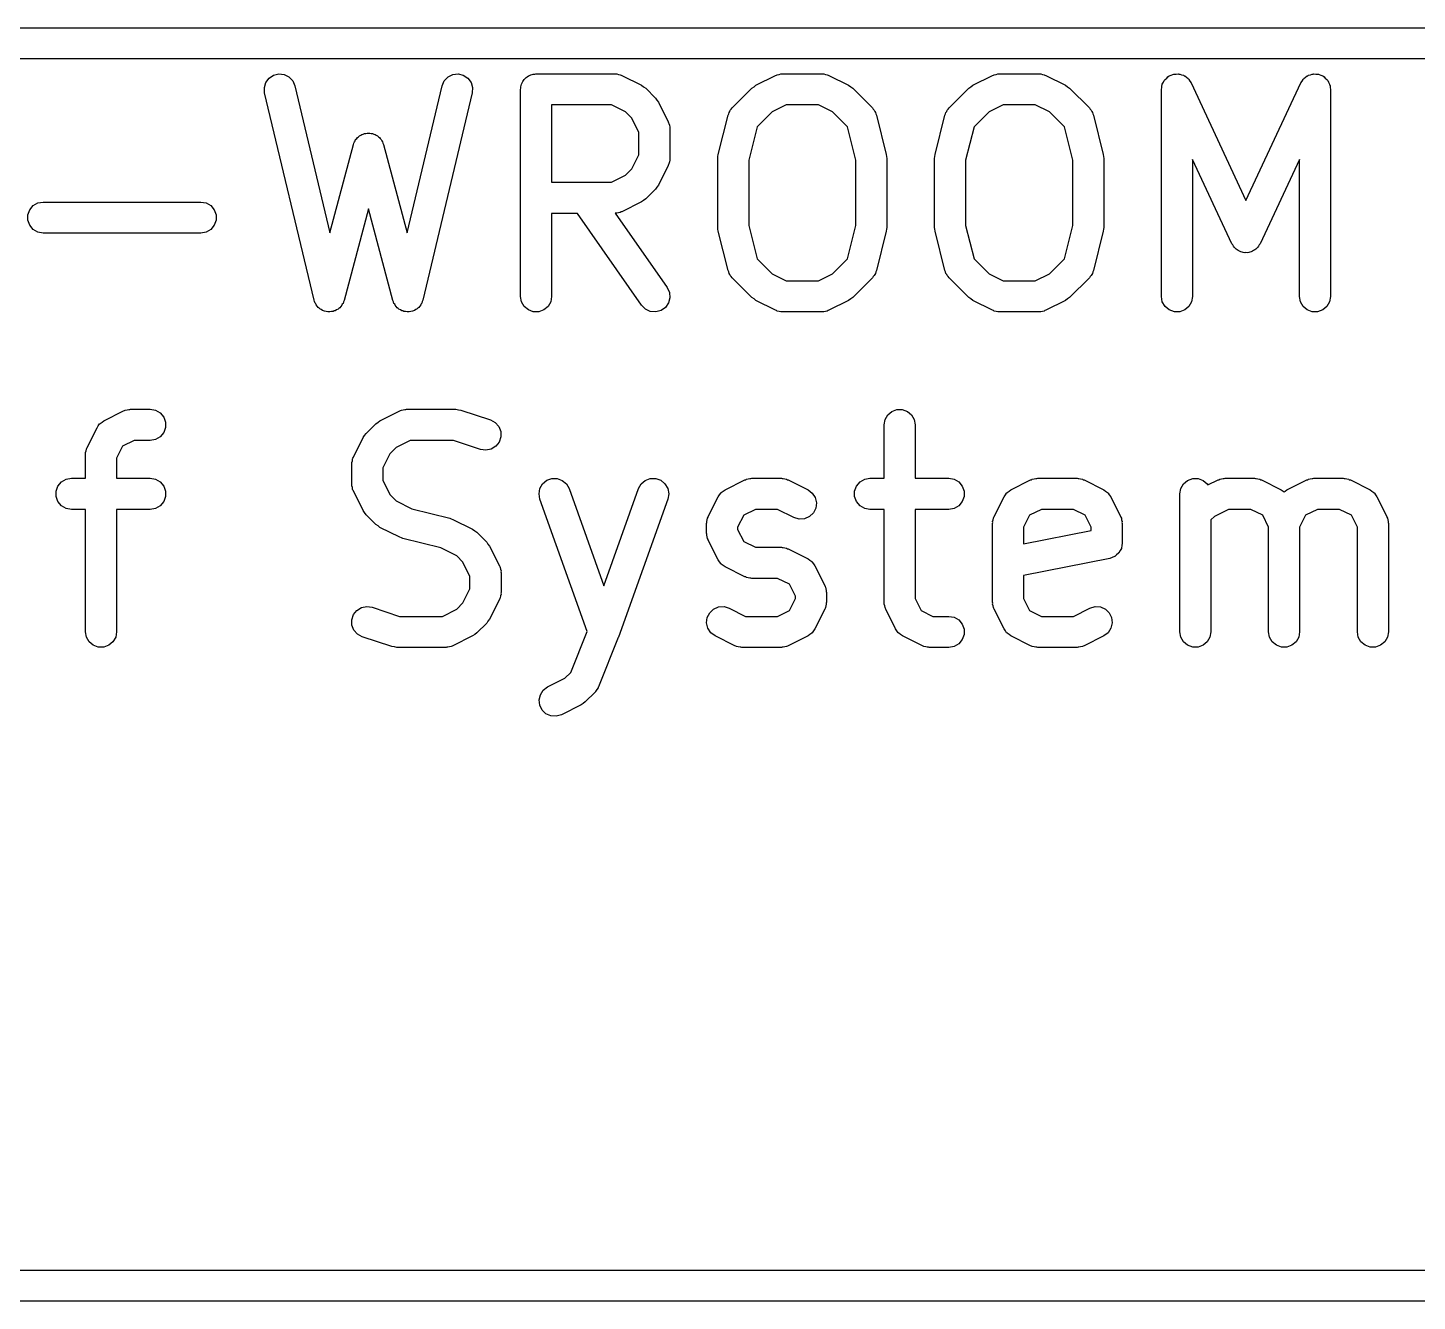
# Model space of a CAD drawing. Extents: x 142.1 to 238.7, y -137.2 to -60.7.
# Drawn here: x 198.06 to 204.77, y -67.11 to -60.95 of the extents above; entities that cross this region are included whole.
import ezdxf

# ---------------------------------------------------------------- set-up
doc = ezdxf.new("R2010")
doc.units = 0
doc.header["$MEASUREMENT"] = 0
doc.layers.add('BLACK', color=7, linetype='CONTINUOUS')

msp = doc.modelspace()

# ---------------------------------------------------------------- linework, layer by layer
at = {"layer": 'Black'}
for p, q in [((189.8, -60.955), (207.8, -60.955)), ((207.725, -61.105), (189.875, -61.105)), ((199.205, -61.2188), (199.221, -61.1979)), ((199.221, -61.1979), (199.243, -61.1835)), ((199.243, -61.1835), (199.268, -61.1775)), ((199.268, -61.1775), (199.294, -61.1805)), ((199.294, -61.1805), (199.317, -61.1922)), ((199.317, -61.1922), (199.335, -61.2111)), ((200.067, -61.2111), (200.085, -61.1922)), ((200.085, -61.1922), (200.108, -61.1805)), ((200.108, -61.1805), (200.134, -61.1775)), ((200.134, -61.1775), (200.159, -61.1835)), ((200.159, -61.1835), (200.181, -61.1979)), ((200.181, -61.1979), (200.197, -61.2188)), ((200.458, -61.2), (200.462, -61.1949)), ((200.462, -61.1949), (200.468, -61.1916)), ((200.468, -61.1916), (200.473, -61.1874)), ((200.473, -61.1874), (200.479, -61.1852)), ((200.479, -61.1852), (200.485, -61.1819)), ((200.485, -61.1819), (200.491, -61.1808)), ((200.491, -61.1808), (200.497, -61.1785)), ((200.497, -61.1785), (200.504, -61.1785)), ((200.504, -61.1785), (200.51, -61.1774)), ((200.51, -61.1774), (200.891, -61.1774)), ((200.891, -61.1774), (200.896, -61.1781)), ((200.896, -61.1781), (200.9, -61.1779)), ((200.9, -61.1779), (200.908, -61.1804)), ((200.908, -61.1804), (200.917, -61.1819)), ((200.917, -61.1819), (200.921, -61.1841)), ((200.921, -61.1841), (200.925, -61.1853)), ((200.925, -61.1853), (201.02, -61.2329)), ((201.572, -61.2329), (201.667, -61.1853)), ((201.667, -61.1853), (201.672, -61.1841)), ((201.672, -61.1841), (201.675, -61.1819)), ((201.675, -61.1819), (201.684, -61.1804)), ((201.684, -61.1804), (201.692, -61.1779)), ((201.692, -61.1779), (201.697, -61.1781)), ((201.697, -61.1781), (201.701, -61.1774)), ((201.701, -61.1774), (201.891, -61.1774)), ((201.891, -61.1774), (201.896, -61.1781)), ((201.896, -61.1781), (201.9, -61.1779)), ((201.9, -61.1779), (201.908, -61.1804)), ((201.908, -61.1804), (201.917, -61.1819)), ((201.917, -61.1819), (201.921, -61.1841)), ((201.921, -61.1841), (201.925, -61.1853)), ((201.925, -61.1853), (202.02, -61.2329)), ((202.62, -61.2329), (202.715, -61.1853)), ((202.715, -61.1853), (202.719, -61.1841)), ((202.719, -61.1841), (202.723, -61.1819)), ((202.723, -61.1819), (202.732, -61.1804)), ((202.732, -61.1804), (202.74, -61.1779)), ((202.74, -61.1779), (202.744, -61.1781)), ((202.744, -61.1781), (202.749, -61.1774)), ((202.749, -61.1774), (202.939, -61.1774)), ((202.939, -61.1774), (202.943, -61.1781)), ((202.943, -61.1781), (202.948, -61.1779)), ((202.948, -61.1779), (202.956, -61.1804)), ((202.956, -61.1804), (202.965, -61.1819)), ((202.965, -61.1819), (202.968, -61.1841)), ((202.968, -61.1841), (202.973, -61.1853)), ((202.973, -61.1853), (203.068, -61.2329)), ((203.548, -61.2042), (203.556, -61.1979)), ((203.556, -61.1979), (203.563, -61.191)), ((203.563, -61.191), (203.566, -61.1896)), ((203.566, -61.1896), (203.568, -61.1874)), ((203.568, -61.1874), (203.577, -61.1841)), ((203.577, -61.1841), (203.586, -61.1799)), ((203.586, -61.1799), (203.59, -61.1797)), ((203.59, -61.1797), (203.593, -61.1785)), ((203.593, -61.1785), (203.602, -61.1785)), ((203.602, -61.1785), (203.612, -61.1777)), ((203.612, -61.1777), (203.615, -61.1785)), ((203.615, -61.1785), (203.619, -61.1785)), ((203.619, -61.1785), (203.628, -61.1819)), ((203.628, -61.1819), (203.637, -61.1844)), ((203.637, -61.1844), (203.64, -61.1863)), ((203.64, -61.1863), (203.643, -61.1874)), ((203.643, -61.1874), (203.651, -61.1937)), ((203.651, -61.1937), (203.659, -61.1993)), ((203.659, -61.1993), (203.661, -61.202)), ((204.217, -61.202), (204.219, -61.1993)), ((204.219, -61.1993), (204.227, -61.1937)), ((204.227, -61.1937), (204.235, -61.1874)), ((204.235, -61.1874), (204.238, -61.1863)), ((204.238, -61.1863), (204.241, -61.1844)), ((204.241, -61.1844), (204.25, -61.1819)), ((204.25, -61.1819), (204.259, -61.1785)), ((204.259, -61.1785), (204.263, -61.1785)), ((204.263, -61.1785), (204.266, -61.1777)), ((204.266, -61.1777), (204.276, -61.1785)), ((204.276, -61.1785), (204.285, -61.1785)), ((204.285, -61.1785), (204.289, -61.1797)), ((204.289, -61.1797), (204.292, -61.1799)), ((204.292, -61.1799), (204.301, -61.1841)), ((204.301, -61.1841), (204.31, -61.1874)), ((204.31, -61.1874), (204.312, -61.1896)), ((204.312, -61.1896), (204.315, -61.191)), ((204.315, -61.191), (204.322, -61.1979)), ((204.322, -61.1979), (204.33, -61.2042)), ((199.198, -61.2437), (199.205, -61.2188)), ((199.199, -61.2698), (199.198, -61.2437)), ((199.335, -61.2111), (199.345, -61.235)), ((199.345, -61.235), (199.515, -61.9459)), ((199.887, -61.9459), (200.057, -61.235)), ((200.057, -61.235), (200.067, -61.2111)), ((200.197, -61.2188), (200.204, -61.2437)), ((200.204, -61.2437), (200.202, -61.2698)), ((200.435, -61.2524), (200.437, -61.2459)), ((200.435, -62.2524), (200.435, -61.2524)), ((200.437, -61.2394), (200.439, -61.2332)), ((200.437, -61.2459), (200.437, -61.2394)), ((200.439, -61.2332), (200.44, -61.2267)), ((200.44, -61.2267), (200.443, -61.221)), ((200.443, -61.221), (200.446, -61.2149)), ((200.446, -61.2149), (200.45, -61.2099)), ((200.45, -61.2099), (200.453, -61.2042)), ((200.453, -61.2042), (200.458, -61.2)), ((201.02, -61.2329), (201.03, -61.2401)), ((201.03, -61.2401), (201.04, -61.247)), ((201.04, -61.247), (201.087, -61.2946)), ((201.457, -61.3422), (201.553, -61.247)), ((201.553, -61.247), (201.563, -61.2401)), ((201.563, -61.2401), (201.572, -61.2329)), ((202.02, -61.2329), (202.03, -61.2401)), ((202.03, -61.2401), (202.04, -61.247)), ((202.04, -61.247), (202.135, -61.3422)), ((202.505, -61.3422), (202.6, -61.247)), ((202.6, -61.247), (202.61, -61.2401)), ((202.61, -61.2401), (202.62, -61.2329)), ((203.068, -61.2329), (203.077, -61.2401)), ((203.077, -61.2401), (203.087, -61.247)), ((203.087, -61.247), (203.183, -61.3422)), ((203.531, -61.2524), (203.532, -61.2427)), ((203.531, -62.2524), (203.531, -61.2524)), ((203.532, -61.2427), (203.533, -61.233)), ((203.533, -61.233), (203.535, -61.23)), ((203.535, -61.2267), (203.54, -61.2183)), ((203.535, -61.23), (203.535, -61.2267)), ((203.54, -61.2183), (203.544, -61.2094)), ((203.544, -61.2094), (203.547, -61.207)), ((203.547, -61.207), (203.548, -61.2042)), ((203.661, -61.202), (203.663, -61.2042)), ((203.663, -61.2042), (203.668, -61.2126)), ((203.668, -61.2126), (203.674, -61.2207)), ((203.674, -61.2207), (203.939, -61.7893)), ((203.939, -61.7893), (204.204, -61.2207)), ((204.204, -61.2207), (204.21, -61.2126)), ((204.21, -61.2126), (204.215, -61.2042)), ((204.215, -61.2042), (204.217, -61.202)), ((204.33, -61.2042), (204.331, -61.207)), ((204.331, -61.207), (204.334, -61.2094)), ((204.334, -61.2094), (204.338, -61.2183)), ((204.338, -61.2183), (204.343, -61.2267)), ((204.343, -61.2267), (204.343, -61.23)), ((204.343, -61.23), (204.345, -61.233)), ((204.345, -61.233), (204.346, -61.2427)), ((204.346, -61.2427), (204.347, -61.2524)), ((204.347, -61.2524), (204.347, -62.2524)), ((199.438, -62.2698), (199.199, -61.2698)), ((200.202, -61.2698), (199.964, -62.2698)), ((200.585, -61.3274), (200.585, -61.7012)), ((200.874, -61.3274), (200.585, -61.3274)), ((200.942, -61.3616), (200.874, -61.3274)), ((201.087, -61.2946), (201.094, -61.3044)), ((201.094, -61.3044), (201.101, -61.3141)), ((201.101, -61.3141), (201.149, -61.4093)), ((201.719, -61.3274), (201.65, -61.3616)), ((201.874, -61.3274), (201.719, -61.3274)), ((201.942, -61.3616), (201.874, -61.3274)), ((202.766, -61.3274), (202.698, -61.3616)), ((202.921, -61.3274), (202.766, -61.3274)), ((202.99, -61.3616), (202.921, -61.3274)), ((200.973, -61.392), (200.942, -61.3616)), ((201.007, -61.4606), (200.973, -61.392)), ((201.39, -61.5675), (201.438, -61.377)), ((201.438, -61.377), (201.441, -61.3705)), ((201.441, -61.3705), (201.443, -61.3635)), ((201.443, -61.3635), (201.446, -61.3587)), ((201.446, -61.3587), (201.448, -61.3533)), ((201.448, -61.3533), (201.453, -61.3481)), ((201.453, -61.3481), (201.457, -61.3422)), ((201.65, -61.3616), (201.578, -61.4336)), ((202.014, -61.4336), (201.942, -61.3616)), ((202.135, -61.3422), (202.139, -61.3481)), ((202.139, -61.3481), (202.144, -61.3533)), ((202.144, -61.3533), (202.146, -61.3587)), ((202.146, -61.3587), (202.15, -61.3635)), ((202.15, -61.3635), (202.152, -61.3705)), ((202.152, -61.3705), (202.155, -61.377)), ((202.155, -61.377), (202.202, -61.5675)), ((202.438, -61.5675), (202.485, -61.377)), ((202.485, -61.377), (202.488, -61.3705)), ((202.488, -61.3705), (202.49, -61.3635)), ((202.49, -61.3635), (202.494, -61.3587)), ((202.494, -61.3587), (202.496, -61.3533)), ((202.496, -61.3533), (202.501, -61.3481)), ((202.501, -61.3481), (202.505, -61.3422)), ((202.698, -61.3616), (202.626, -61.4336)), ((203.062, -61.4336), (202.99, -61.3616)), ((203.183, -61.3422), (203.187, -61.3481)), ((203.187, -61.3481), (203.192, -61.3533)), ((203.192, -61.3533), (203.194, -61.3587)), ((203.194, -61.3587), (203.197, -61.3635)), ((203.197, -61.3635), (203.199, -61.3705)), ((203.199, -61.3705), (203.202, -61.377)), ((203.202, -61.377), (203.25, -61.5675)), ((199.676, -61.4684), (199.681, -61.4657)), ((199.681, -61.4657), (199.688, -61.4651)), ((199.688, -61.4651), (199.695, -61.4634)), ((199.695, -61.4634), (199.701, -61.4639)), ((199.701, -61.4639), (199.707, -61.4634)), ((199.707, -61.4634), (199.714, -61.4651)), ((199.714, -61.4651), (199.72, -61.4657)), ((199.72, -61.4657), (199.726, -61.4684)), ((201.007, -61.568), (201.007, -61.4606)), ((201.149, -61.4093), (201.15, -61.4135)), ((201.15, -61.4135), (201.152, -61.4172)), ((201.152, -61.4172), (201.154, -61.4259)), ((201.154, -61.4259), (201.156, -61.4343)), ((201.156, -61.4343), (201.156, -61.4386)), ((201.156, -61.4386), (201.157, -61.4429)), ((201.157, -61.4429), (201.157, -61.5857)), ((201.578, -61.4336), (201.538, -61.5949)), ((202.055, -61.5949), (202.014, -61.4336)), ((202.626, -61.4336), (202.585, -61.5949)), ((203.102, -61.5949), (203.062, -61.4336)), ((199.515, -61.9459), (199.628, -61.5188)), ((199.628, -61.5188), (199.631, -61.5127)), ((199.631, -61.5127), (199.633, -61.5063)), ((199.633, -61.5063), (199.637, -61.501)), ((199.637, -61.501), (199.639, -61.4951)), ((199.639, -61.4951), (199.644, -61.4904)), ((199.644, -61.4904), (199.648, -61.485)), ((199.648, -61.485), (199.653, -61.4813)), ((199.653, -61.4813), (199.658, -61.4767)), ((199.658, -61.4767), (199.664, -61.4739)), ((199.664, -61.4739), (199.669, -61.4701)), ((199.669, -61.4701), (199.676, -61.4684)), ((199.726, -61.4684), (199.733, -61.4701)), ((199.733, -61.4701), (199.738, -61.4739)), ((199.738, -61.4739), (199.744, -61.4767)), ((199.744, -61.4767), (199.749, -61.4813)), ((199.749, -61.4813), (199.754, -61.485)), ((199.754, -61.485), (199.758, -61.4904)), ((199.758, -61.4904), (199.762, -61.4951)), ((199.762, -61.4951), (199.765, -61.501)), ((199.765, -61.501), (199.769, -61.5063)), ((199.769, -61.5063), (199.771, -61.5127)), ((199.771, -61.5127), (199.773, -61.5188)), ((199.773, -61.5188), (199.887, -61.9459)), ((200.973, -61.6365), (201.007, -61.568)), ((201.156, -61.5943), (201.154, -61.6027)), ((201.157, -61.5857), (201.156, -61.59)), ((201.156, -61.59), (201.156, -61.5943)), ((201.388, -61.5857), (201.389, -61.5767)), ((201.388, -61.919), (201.388, -61.5857)), ((201.389, -61.5767), (201.39, -61.5675)), ((201.538, -61.5949), (201.538, -61.9098)), ((202.055, -61.9098), (202.055, -61.5949)), ((202.202, -61.5675), (202.203, -61.5767)), ((202.203, -61.5767), (202.205, -61.5857)), ((202.205, -61.5857), (202.205, -61.919)), ((202.435, -61.5857), (202.437, -61.5767)), ((202.435, -61.919), (202.435, -61.5857)), ((202.437, -61.5767), (202.438, -61.5675)), ((202.585, -61.5949), (202.585, -61.9098)), ((203.102, -61.9098), (203.102, -61.5949)), ((203.25, -61.5675), (203.251, -61.5767)), ((203.251, -61.5767), (203.252, -61.5857)), ((203.252, -61.5857), (203.252, -61.919)), ((203.871, -61.9984), (203.681, -61.5904)), ((203.681, -61.5904), (203.681, -62.2524)), ((204.197, -61.5904), (204.007, -61.9984)), ((204.197, -62.2524), (204.197, -61.5904)), ((200.874, -61.7012), (200.942, -61.6669)), ((200.942, -61.6669), (200.973, -61.6365)), ((201.149, -61.6193), (201.101, -61.7145)), ((201.15, -61.6151), (201.149, -61.6193)), ((201.152, -61.6114), (201.15, -61.6151)), ((201.154, -61.6027), (201.152, -61.6114)), ((200.585, -61.7012), (200.874, -61.7012)), ((201.087, -61.734), (201.04, -61.7816)), ((201.094, -61.7242), (201.087, -61.734)), ((201.101, -61.7145), (201.094, -61.7242)), ((198.081, -61.814), (198.104, -61.801)), ((198.104, -61.801), (198.13, -61.7964)), ((198.13, -61.7964), (198.891, -61.7964)), ((198.891, -61.7964), (198.917, -61.801)), ((198.917, -61.801), (198.94, -61.814)), ((201.02, -61.7957), (200.925, -61.8433)), ((201.03, -61.7885), (201.02, -61.7957)), ((201.04, -61.7816), (201.03, -61.7885)), ((198.056, -61.8584), (198.065, -61.8339)), ((198.056, -61.8845), (198.056, -61.8584)), ((198.065, -61.8339), (198.081, -61.814)), ((198.94, -61.814), (198.956, -61.8339)), ((198.956, -61.8339), (198.965, -61.8584)), ((198.965, -61.8584), (198.965, -61.8845)), ((199.701, -61.8292), (199.583, -62.2717)), ((199.819, -62.2717), (199.701, -61.8292)), ((200.71, -61.8512), (200.585, -61.8512)), ((200.585, -61.8512), (200.585, -62.2524)), ((201.02, -62.2954), (200.71, -61.8512)), ((200.896, -61.8504), (200.892, -61.851)), ((200.892, -61.851), (201.143, -62.2094)), ((200.9, -61.8507), (200.896, -61.8504)), ((200.908, -61.8482), (200.9, -61.8507)), ((200.917, -61.8467), (200.908, -61.8482)), ((200.921, -61.8445), (200.917, -61.8467)), ((200.925, -61.8433), (200.921, -61.8445)), ((198.065, -61.9089), (198.056, -61.8845)), ((198.081, -61.9289), (198.065, -61.9089)), ((198.104, -61.9419), (198.081, -61.9289)), ((198.94, -61.9289), (198.917, -61.9419)), ((198.956, -61.9089), (198.94, -61.9289)), ((198.965, -61.8845), (198.956, -61.9089)), ((201.389, -61.9281), (201.388, -61.919)), ((201.39, -61.9372), (201.389, -61.9281)), ((201.438, -62.1277), (201.39, -61.9372)), ((201.538, -61.9098), (201.578, -62.0712)), ((202.014, -62.0712), (202.055, -61.9098)), ((202.202, -61.9372), (202.155, -62.1277)), ((202.203, -61.9281), (202.202, -61.9372)), ((202.205, -61.919), (202.203, -61.9281)), ((202.437, -61.9281), (202.435, -61.919)), ((202.438, -61.9372), (202.437, -61.9281)), ((202.485, -62.1277), (202.438, -61.9372)), ((202.585, -61.9098), (202.626, -62.0712)), ((203.062, -62.0712), (203.102, -61.9098)), ((203.25, -61.9372), (203.202, -62.1277)), ((203.251, -61.9281), (203.25, -61.9372)), ((203.252, -61.919), (203.251, -61.9281)), ((198.13, -61.9464), (198.104, -61.9419)), ((198.891, -61.9464), (198.13, -61.9464)), ((198.917, -61.9419), (198.891, -61.9464)), ((203.875, -62.0037), (203.871, -61.9984)), ((203.878, -62.0097), (203.875, -62.0037)), ((204.003, -62.0037), (204, -62.0097)), ((204.007, -61.9984), (204.003, -62.0037)), ((201.578, -62.0712), (201.65, -62.1431)), ((201.942, -62.1431), (202.014, -62.0712)), ((202.626, -62.0712), (202.698, -62.1431)), ((202.99, -62.1431), (203.062, -62.0712)), ((203.882, -62.0143), (203.878, -62.0097)), ((203.886, -62.0197), (203.882, -62.0143)), ((203.891, -62.0235), (203.886, -62.0197)), ((203.896, -62.0281), (203.891, -62.0235)), ((203.902, -62.0309), (203.896, -62.0281)), ((203.907, -62.0346), (203.902, -62.0309)), ((203.914, -62.0363), (203.907, -62.0346)), ((203.92, -62.0391), (203.914, -62.0363)), ((203.926, -62.0397), (203.92, -62.0391)), ((203.933, -62.0414), (203.926, -62.0397)), ((203.939, -62.0408), (203.933, -62.0414)), ((203.946, -62.0414), (203.939, -62.0408)), ((203.952, -62.0397), (203.946, -62.0414)), ((203.958, -62.0391), (203.952, -62.0397)), ((203.964, -62.0363), (203.958, -62.0391)), ((203.971, -62.0346), (203.964, -62.0363)), ((203.976, -62.0309), (203.971, -62.0346)), ((203.982, -62.0281), (203.976, -62.0309)), ((203.987, -62.0235), (203.982, -62.0281)), ((203.992, -62.0197), (203.987, -62.0235)), ((203.996, -62.0143), (203.992, -62.0197)), ((204, -62.0097), (203.996, -62.0143)), ((201.441, -62.1343), (201.438, -62.1277)), ((201.443, -62.1412), (201.441, -62.1343)), ((202.152, -62.1343), (202.15, -62.1412)), ((202.155, -62.1277), (202.152, -62.1343)), ((202.488, -62.1343), (202.485, -62.1277)), ((202.49, -62.1412), (202.488, -62.1343)), ((203.199, -62.1343), (203.197, -62.1412)), ((203.202, -62.1277), (203.199, -62.1343)), ((201.446, -62.1461), (201.443, -62.1412)), ((201.448, -62.1515), (201.446, -62.1461)), ((201.453, -62.1567), (201.448, -62.1515)), ((201.457, -62.1626), (201.453, -62.1567)), ((201.553, -62.2578), (201.457, -62.1626)), ((201.65, -62.1431), (201.719, -62.1774)), ((201.719, -62.1774), (201.874, -62.1774)), ((201.874, -62.1774), (201.942, -62.1431)), ((202.135, -62.1626), (202.04, -62.2578)), ((202.139, -62.1567), (202.135, -62.1626)), ((202.144, -62.1515), (202.139, -62.1567)), ((202.146, -62.1461), (202.144, -62.1515)), ((202.15, -62.1412), (202.146, -62.1461)), ((202.494, -62.1461), (202.49, -62.1412)), ((202.496, -62.1515), (202.494, -62.1461)), ((202.501, -62.1567), (202.496, -62.1515)), ((202.505, -62.1626), (202.501, -62.1567)), ((202.6, -62.2578), (202.505, -62.1626)), ((202.698, -62.1431), (202.766, -62.1774)), ((202.766, -62.1774), (202.921, -62.1774)), ((202.921, -62.1774), (202.99, -62.1431)), ((203.183, -62.1626), (203.087, -62.2578)), ((203.187, -62.1567), (203.183, -62.1626)), ((203.192, -62.1515), (203.187, -62.1567)), ((203.194, -62.1461), (203.192, -62.1515)), ((203.197, -62.1412), (203.194, -62.1461)), ((199.441, -62.2768), (199.438, -62.2698)), ((199.583, -62.2717), (199.58, -62.2786)), ((199.822, -62.2786), (199.819, -62.2717)), ((199.964, -62.2698), (199.961, -62.2768)), ((200.44, -62.278), (200.435, -62.2524)), ((200.585, -62.2524), (200.581, -62.278)), ((201.143, -62.2094), (201.154, -62.233)), ((201.157, -62.2589), (201.15, -62.2841)), ((201.154, -62.233), (201.157, -62.2589)), ((201.563, -62.2647), (201.553, -62.2578)), ((201.572, -62.2718), (201.563, -62.2647)), ((201.667, -62.3195), (201.572, -62.2718)), ((202.02, -62.2718), (201.925, -62.3195)), ((202.03, -62.2647), (202.02, -62.2718)), ((202.04, -62.2578), (202.03, -62.2647)), ((202.61, -62.2647), (202.6, -62.2578)), ((202.62, -62.2718), (202.61, -62.2647)), ((202.715, -62.3195), (202.62, -62.2718)), ((203.068, -62.2718), (202.973, -62.3195)), ((203.077, -62.2647), (203.068, -62.2718)), ((203.087, -62.2578), (203.077, -62.2647)), ((203.535, -62.278), (203.531, -62.2524)), ((203.681, -62.2524), (203.676, -62.278)), ((204.202, -62.278), (204.197, -62.2524)), ((204.347, -62.2524), (204.343, -62.278)), ((199.443, -62.2842), (199.441, -62.2768)), ((199.446, -62.2886), (199.443, -62.2842)), ((199.448, -62.2937), (199.446, -62.2886)), ((199.453, -62.2992), (199.448, -62.2937)), ((199.458, -62.3055), (199.453, -62.2992)), ((199.462, -62.3086), (199.458, -62.3055)), ((199.466, -62.3126), (199.462, -62.3086)), ((199.473, -62.316), (199.466, -62.3126)), ((199.479, -62.3204), (199.473, -62.316)), ((199.484, -62.3218), (199.479, -62.3204)), ((199.489, -62.3243), (199.484, -62.3218)), ((199.497, -62.3251), (199.489, -62.3243)), ((199.504, -62.3271), (199.497, -62.3251)), ((199.509, -62.3266), (199.504, -62.3271)), ((199.515, -62.3272), (199.509, -62.3266)), ((199.522, -62.3255), (199.515, -62.3272)), ((199.53, -62.3248), (199.522, -62.3255)), ((199.535, -62.3225), (199.53, -62.3248)), ((199.54, -62.3212), (199.535, -62.3225)), ((199.547, -62.317), (199.54, -62.3212)), ((199.554, -62.3138), (199.547, -62.317)), ((199.557, -62.3099), (199.554, -62.3138)), ((199.562, -62.3069), (199.557, -62.3099)), ((199.567, -62.3007), (199.562, -62.3069)), ((199.572, -62.2953), (199.567, -62.3007)), ((199.574, -62.2904), (199.572, -62.2953)), ((199.578, -62.286), (199.574, -62.2904)), ((199.58, -62.2786), (199.578, -62.286)), ((199.824, -62.286), (199.822, -62.2786)), ((199.828, -62.2904), (199.824, -62.286)), ((199.83, -62.2953), (199.828, -62.2904)), ((199.835, -62.3007), (199.83, -62.2953)), ((199.84, -62.3069), (199.835, -62.3007)), ((199.844, -62.3099), (199.84, -62.3069)), ((199.848, -62.3138), (199.844, -62.3099)), ((199.855, -62.317), (199.848, -62.3138)), ((199.862, -62.3212), (199.855, -62.317)), ((199.867, -62.3225), (199.862, -62.3212)), ((199.872, -62.3248), (199.867, -62.3225)), ((199.88, -62.3255), (199.872, -62.3248)), ((199.887, -62.3272), (199.88, -62.3255)), ((199.892, -62.3266), (199.887, -62.3272)), ((199.898, -62.3271), (199.892, -62.3266)), ((199.905, -62.3251), (199.898, -62.3271)), ((199.913, -62.3243), (199.905, -62.3251)), ((199.918, -62.3218), (199.913, -62.3243)), ((199.923, -62.3204), (199.918, -62.3218)), ((199.929, -62.316), (199.923, -62.3204)), ((199.936, -62.3126), (199.929, -62.316)), ((199.94, -62.3086), (199.936, -62.3126)), ((199.944, -62.3055), (199.94, -62.3086)), ((199.949, -62.2992), (199.944, -62.3055)), ((199.954, -62.2937), (199.949, -62.2992)), ((199.956, -62.2886), (199.954, -62.2937)), ((199.959, -62.2842), (199.956, -62.2886)), ((199.961, -62.2768), (199.959, -62.2842)), ((200.453, -62.3006), (200.44, -62.278)), ((200.473, -62.3173), (200.453, -62.3006)), ((200.497, -62.3262), (200.473, -62.3173)), ((200.523, -62.3262), (200.497, -62.3262)), ((200.548, -62.3173), (200.523, -62.3262)), ((200.568, -62.3006), (200.548, -62.3173)), ((200.581, -62.278), (200.568, -62.3006)), ((201.039, -62.3138), (201.02, -62.2954)), ((201.062, -62.3248), (201.039, -62.3138)), ((201.088, -62.3271), (201.062, -62.3248)), ((201.114, -62.3204), (201.088, -62.3271)), ((201.135, -62.3054), (201.114, -62.3204)), ((201.15, -62.2841), (201.135, -62.3054)), ((201.672, -62.3207), (201.667, -62.3195)), ((201.675, -62.3229), (201.672, -62.3207)), ((201.684, -62.3244), (201.675, -62.3229)), ((201.692, -62.3269), (201.684, -62.3244)), ((201.697, -62.3266), (201.692, -62.3269)), ((201.701, -62.3274), (201.697, -62.3266)), ((201.891, -62.3274), (201.701, -62.3274)), ((201.896, -62.3266), (201.891, -62.3274)), ((201.9, -62.3269), (201.896, -62.3266)), ((201.908, -62.3244), (201.9, -62.3269)), ((201.917, -62.3229), (201.908, -62.3244)), ((201.921, -62.3207), (201.917, -62.3229)), ((201.925, -62.3195), (201.921, -62.3207)), ((202.719, -62.3207), (202.715, -62.3195)), ((202.723, -62.3229), (202.719, -62.3207)), ((202.732, -62.3244), (202.723, -62.3229)), ((202.74, -62.3269), (202.732, -62.3244)), ((202.744, -62.3266), (202.74, -62.3269)), ((202.749, -62.3274), (202.744, -62.3266)), ((202.939, -62.3274), (202.749, -62.3274)), ((202.943, -62.3266), (202.939, -62.3274)), ((202.948, -62.3269), (202.943, -62.3266)), ((202.956, -62.3244), (202.948, -62.3269)), ((202.965, -62.3229), (202.956, -62.3244)), ((202.968, -62.3207), (202.965, -62.3229)), ((202.973, -62.3195), (202.968, -62.3207)), ((203.548, -62.3006), (203.535, -62.278)), ((203.568, -62.3173), (203.548, -62.3006)), ((203.593, -62.3262), (203.568, -62.3173)), ((203.619, -62.3262), (203.593, -62.3262)), ((203.643, -62.3173), (203.619, -62.3262)), ((203.663, -62.3006), (203.643, -62.3173)), ((203.676, -62.278), (203.663, -62.3006)), ((204.215, -62.3006), (204.202, -62.278)), ((204.235, -62.3173), (204.215, -62.3006)), ((204.259, -62.3262), (204.235, -62.3173)), ((204.285, -62.3262), (204.259, -62.3262)), ((204.31, -62.3173), (204.285, -62.3262)), ((204.33, -62.3006), (204.31, -62.3173)), ((204.343, -62.278), (204.33, -62.3006)), ((198.423, -62.8529), (198.518, -62.8053)), ((198.518, -62.8053), (198.523, -62.8041)), ((198.523, -62.8041), (198.526, -62.8019)), ((198.526, -62.8019), (198.535, -62.8004)), ((198.535, -62.8004), (198.543, -62.7979)), ((198.543, -62.7979), (198.548, -62.7981)), ((198.548, -62.7981), (198.552, -62.7974)), ((198.552, -62.7974), (198.647, -62.7974)), ((198.647, -62.7974), (198.673, -62.8019)), ((198.673, -62.8019), (198.695, -62.8149)), ((199.756, -62.8529), (199.852, -62.8053)), ((199.852, -62.8053), (199.856, -62.8041)), ((199.856, -62.8041), (199.86, -62.8019)), ((199.86, -62.8019), (199.868, -62.8004)), ((199.868, -62.8004), (199.877, -62.7979)), ((199.877, -62.7979), (199.881, -62.7981)), ((199.881, -62.7981), (199.885, -62.7974)), ((199.885, -62.7974), (200.123, -62.7974)), ((200.123, -62.7974), (200.135, -62.7995)), ((200.135, -62.7995), (200.147, -62.8012)), ((200.147, -62.8012), (200.29, -62.8488)), ((202.209, -62.8242), (202.229, -62.8074)), ((202.229, -62.8074), (202.253, -62.7985)), ((202.253, -62.7985), (202.279, -62.7985)), ((202.279, -62.7985), (202.304, -62.8074)), ((202.304, -62.8074), (202.324, -62.8242)), ((198.396, -62.8776), (198.402, -62.8684)), ((198.402, -62.8684), (198.404, -62.8672)), ((198.404, -62.8672), (198.405, -62.8655)), ((198.405, -62.8655), (198.414, -62.8595)), ((198.414, -62.8595), (198.423, -62.8529)), ((198.695, -62.8149), (198.712, -62.8349)), ((198.712, -62.8349), (198.721, -62.8594)), ((198.721, -62.8594), (198.721, -62.8854)), ((199.689, -62.9146), (199.737, -62.867)), ((199.737, -62.867), (199.747, -62.8601)), ((199.747, -62.8601), (199.756, -62.8529)), ((200.29, -62.8488), (200.313, -62.8613)), ((200.313, -62.8613), (200.33, -62.8807)), ((202.191, -62.8724), (202.196, -62.8467)), ((202.191, -63.1307), (202.191, -62.8724)), ((202.196, -62.8467), (202.209, -62.8242)), ((202.324, -62.8242), (202.337, -62.8467)), ((202.337, -62.8467), (202.341, -62.8724)), ((202.341, -62.8724), (202.341, -63.1307)), ((198.342, -62.9817), (198.39, -62.8865)), ((198.39, -62.8865), (198.396, -62.8776)), ((198.673, -62.9429), (198.647, -62.9474)), ((198.695, -62.9298), (198.673, -62.9429)), ((198.712, -62.9099), (198.695, -62.9298)), ((198.721, -62.8854), (198.712, -62.9099)), ((199.628, -63.0293), (199.675, -62.9341)), ((199.675, -62.9341), (199.682, -62.9244)), ((199.682, -62.9244), (199.689, -62.9146)), ((200.33, -62.8807), (200.34, -62.905)), ((200.34, -62.931), (200.332, -62.9557)), ((200.34, -62.905), (200.34, -62.931)), ((198.334, -63.0152), (198.335, -63.011)), ((198.335, -63.0067), (198.337, -62.9982)), ((198.335, -63.011), (198.335, -63.0067)), ((198.337, -62.9982), (198.339, -62.9896)), ((198.339, -62.9896), (198.341, -62.9858)), ((198.341, -62.9858), (198.342, -62.9817)), ((198.513, -62.9759), (198.484, -63.0329)), ((198.57, -62.9474), (198.513, -62.9759)), ((198.647, -62.9474), (198.57, -62.9474)), ((199.834, -62.9816), (199.804, -63.012)), ((199.903, -62.9474), (199.834, -62.9816)), ((200.111, -62.9474), (199.903, -62.9474)), ((200.242, -62.9912), (200.111, -62.9474)), ((200.268, -62.995), (200.242, -62.9912)), ((200.294, -62.9897), (200.268, -62.995)), ((200.316, -62.9761), (200.294, -62.9897)), ((200.332, -62.9557), (200.316, -62.9761)), ((198.334, -63.1307), (198.334, -63.0152)), ((198.484, -63.0329), (198.484, -63.1307)), ((199.62, -63.0543), (199.623, -63.0459)), ((199.621, -63.0586), (199.62, -63.0543)), ((199.62, -63.0629), (199.621, -63.0586)), ((199.62, -63.1581), (199.62, -63.0629)), ((199.623, -63.0459), (199.624, -63.0372)), ((199.624, -63.0372), (199.626, -63.0335)), ((199.626, -63.0335), (199.628, -63.0293)), ((199.804, -63.012), (199.77, -63.0806)), ((198.218, -63.1483), (198.241, -63.1352)), ((198.241, -63.1352), (198.266, -63.1307)), ((198.266, -63.1307), (198.334, -63.1307)), ((198.484, -63.1307), (198.647, -63.1307)), ((198.647, -63.1307), (198.673, -63.1352)), ((198.673, -63.1352), (198.695, -63.1483)), ((199.77, -63.0806), (199.77, -63.1404)), ((199.77, -63.1404), (199.804, -63.2089)), ((200.542, -63.1572), (200.562, -63.1405)), ((200.562, -63.1405), (200.587, -63.1318)), ((200.587, -63.1318), (200.613, -63.1319)), ((200.613, -63.1319), (200.637, -63.141)), ((200.637, -63.141), (200.657, -63.1579)), ((201.018, -63.1579), (201.038, -63.141)), ((201.038, -63.141), (201.062, -63.1319)), ((201.062, -63.1319), (201.088, -63.1318)), ((201.088, -63.1318), (201.113, -63.1405)), ((201.113, -63.1405), (201.133, -63.1572)), ((201.423, -63.1863), (201.518, -63.1386)), ((201.518, -63.1386), (201.523, -63.1374)), ((201.523, -63.1374), (201.526, -63.1352)), ((201.526, -63.1352), (201.535, -63.1337)), ((201.535, -63.1337), (201.543, -63.1312)), ((201.543, -63.1312), (201.548, -63.1315)), ((201.548, -63.1315), (201.552, -63.1307)), ((201.552, -63.1307), (201.695, -63.1307)), ((201.695, -63.1307), (201.699, -63.1315)), ((201.699, -63.1315), (201.703, -63.1312)), ((201.703, -63.1312), (201.712, -63.1337)), ((201.712, -63.1337), (201.72, -63.1352)), ((201.72, -63.1352), (201.724, -63.1374)), ((201.724, -63.1374), (201.728, -63.1386)), ((201.728, -63.1386), (201.824, -63.1863)), ((202.075, -63.1483), (202.098, -63.1352)), ((202.098, -63.1352), (202.123, -63.1307)), ((202.123, -63.1307), (202.191, -63.1307)), ((202.341, -63.1307), (202.504, -63.1307)), ((202.504, -63.1307), (202.53, -63.1352)), ((202.53, -63.1352), (202.552, -63.1483)), ((202.804, -63.1863), (202.899, -63.1386)), ((202.899, -63.1386), (202.903, -63.1374)), ((202.903, -63.1374), (202.907, -63.1352)), ((202.907, -63.1352), (202.916, -63.1337)), ((202.916, -63.1337), (202.924, -63.1312)), ((202.924, -63.1312), (202.929, -63.1315)), ((202.929, -63.1315), (202.933, -63.1307)), ((202.933, -63.1307), (203.123, -63.1307)), ((203.123, -63.1307), (203.128, -63.1315)), ((203.128, -63.1315), (203.132, -63.1312)), ((203.132, -63.1312), (203.14, -63.1337)), ((203.14, -63.1337), (203.149, -63.1352)), ((203.149, -63.1352), (203.153, -63.1374)), ((203.153, -63.1374), (203.157, -63.1386)), ((203.157, -63.1386), (203.252, -63.1863)), ((203.637, -63.1575), (203.657, -63.1408)), ((203.657, -63.1408), (203.682, -63.1319)), ((203.682, -63.1319), (203.708, -63.1319)), ((203.708, -63.1319), (203.732, -63.1408)), ((203.732, -63.1408), (203.752, -63.1575)), ((203.755, -63.163), (203.804, -63.1386)), ((203.804, -63.1386), (203.808, -63.1374)), ((203.808, -63.1374), (203.812, -63.1352)), ((203.812, -63.1352), (203.821, -63.1337)), ((203.821, -63.1337), (203.829, -63.1312)), ((203.829, -63.1312), (203.833, -63.1315)), ((203.833, -63.1315), (203.838, -63.1307)), ((203.838, -63.1307), (203.98, -63.1307)), ((203.98, -63.1307), (203.985, -63.1315)), ((203.985, -63.1315), (203.989, -63.1312)), ((203.989, -63.1312), (203.997, -63.1337)), ((203.997, -63.1337), (204.006, -63.1352)), ((204.006, -63.1352), (204.01, -63.1374)), ((204.01, -63.1374), (204.014, -63.1386)), ((204.014, -63.1386), (204.109, -63.1863)), ((204.137, -63.1863), (204.233, -63.1386)), ((204.233, -63.1386), (204.237, -63.1374)), ((204.237, -63.1374), (204.241, -63.1352)), ((204.241, -63.1352), (204.249, -63.1337)), ((204.249, -63.1337), (204.258, -63.1312)), ((204.258, -63.1312), (204.262, -63.1315)), ((204.262, -63.1315), (204.266, -63.1307)), ((204.266, -63.1307), (204.409, -63.1307)), ((204.409, -63.1307), (204.413, -63.1315)), ((204.413, -63.1315), (204.418, -63.1312)), ((204.418, -63.1312), (204.426, -63.1337)), ((204.426, -63.1337), (204.435, -63.1352)), ((204.435, -63.1352), (204.438, -63.1374)), ((204.438, -63.1374), (204.443, -63.1386)), ((204.443, -63.1386), (204.538, -63.1863)), ((198.192, -63.1927), (198.201, -63.1682)), ((198.192, -63.2187), (198.192, -63.1927)), ((198.201, -63.1682), (198.218, -63.1483)), ((198.695, -63.1483), (198.712, -63.1682)), ((198.712, -63.1682), (198.721, -63.1927)), ((198.721, -63.1927), (198.721, -63.2187)), ((199.621, -63.1624), (199.62, -63.1581)), ((199.62, -63.1667), (199.621, -63.1624)), ((199.623, -63.1751), (199.62, -63.1667)), ((199.624, -63.1837), (199.623, -63.1751)), ((199.626, -63.1875), (199.624, -63.1837)), ((199.628, -63.1916), (199.626, -63.1875)), ((199.675, -63.2869), (199.628, -63.1916)), ((199.804, -63.2089), (199.834, -63.2393)), ((200.525, -63.2053), (200.529, -63.1796)), ((200.529, -63.2309), (200.525, -63.2053)), ((200.529, -63.1796), (200.542, -63.1572)), ((200.657, -63.1579), (200.67, -63.1805)), ((200.67, -63.1805), (200.838, -63.6494)), ((200.838, -63.6494), (201.005, -63.1805)), ((201.005, -63.1805), (201.018, -63.1579)), ((201.133, -63.1572), (201.146, -63.1796)), ((201.146, -63.1796), (201.151, -63.2053)), ((201.151, -63.2053), (201.146, -63.2309)), ((201.39, -63.2198), (201.396, -63.211)), ((201.396, -63.211), (201.402, -63.2018)), ((201.402, -63.2018), (201.404, -63.2005)), ((201.404, -63.2005), (201.405, -63.1989)), ((201.405, -63.1989), (201.414, -63.1928)), ((201.414, -63.1928), (201.423, -63.1863)), ((201.824, -63.1863), (201.844, -63.2018)), ((201.844, -63.2018), (201.859, -63.2235)), ((202.049, -63.1927), (202.058, -63.1682)), ((202.049, -63.2187), (202.049, -63.1927)), ((202.058, -63.1682), (202.075, -63.1483)), ((202.552, -63.1483), (202.569, -63.1682)), ((202.569, -63.1682), (202.578, -63.1927)), ((202.578, -63.1927), (202.578, -63.2187)), ((202.771, -63.2198), (202.777, -63.211)), ((202.777, -63.211), (202.783, -63.2018)), ((202.783, -63.2018), (202.785, -63.2005)), ((202.785, -63.2005), (202.786, -63.1989)), ((202.786, -63.1989), (202.795, -63.1928)), ((202.795, -63.1928), (202.804, -63.1863)), ((203.252, -63.1863), (203.261, -63.1928)), ((203.261, -63.1928), (203.27, -63.1989)), ((203.27, -63.1989), (203.271, -63.2005)), ((203.271, -63.2005), (203.273, -63.2018)), ((203.273, -63.2018), (203.279, -63.211)), ((203.279, -63.211), (203.286, -63.2198)), ((203.62, -63.2057), (203.624, -63.1801)), ((203.62, -63.8724), (203.62, -63.2057)), ((203.624, -63.1801), (203.637, -63.1575)), ((203.752, -63.1575), (203.755, -63.163)), ((204.109, -63.1863), (204.118, -63.1928)), ((204.118, -63.1928), (204.123, -63.1963)), ((204.123, -63.1963), (204.129, -63.1928)), ((204.129, -63.1928), (204.137, -63.1863)), ((204.538, -63.1863), (204.547, -63.1928)), ((204.547, -63.1928), (204.556, -63.1989)), ((204.556, -63.1989), (204.557, -63.2005)), ((204.557, -63.2005), (204.559, -63.2018)), ((204.559, -63.2018), (204.565, -63.211)), ((204.565, -63.211), (204.571, -63.2198)), ((198.201, -63.2432), (198.192, -63.2187)), ((198.218, -63.2632), (198.201, -63.2432)), ((198.241, -63.2762), (198.218, -63.2632)), ((198.266, -63.2807), (198.241, -63.2762)), ((198.673, -63.2762), (198.647, -63.2807)), ((198.695, -63.2632), (198.673, -63.2762)), ((198.712, -63.2432), (198.695, -63.2632)), ((198.721, -63.2187), (198.712, -63.2432)), ((199.834, -63.2393), (199.911, -63.2778)), ((199.911, -63.2778), (200.094, -63.3234)), ((200.757, -63.8709), (200.529, -63.2309)), ((201.146, -63.2309), (200.908, -63.8976)), ((201.342, -63.315), (201.39, -63.2198)), ((201.862, -63.2747), (201.85, -63.298)), ((201.859, -63.2235), (201.865, -63.2488)), ((201.865, -63.2488), (201.862, -63.2747)), ((202.058, -63.2432), (202.049, -63.2187)), ((202.075, -63.2632), (202.058, -63.2432)), ((202.098, -63.2762), (202.075, -63.2632)), ((202.123, -63.2807), (202.098, -63.2762)), ((202.53, -63.2762), (202.504, -63.2807)), ((202.552, -63.2632), (202.53, -63.2762)), ((202.569, -63.2432), (202.552, -63.2632)), ((202.578, -63.2187), (202.569, -63.2432)), ((202.723, -63.315), (202.771, -63.2198)), ((203.286, -63.2198), (203.333, -63.315)), ((204.571, -63.2198), (204.619, -63.315)), ((198.334, -63.2807), (198.266, -63.2807)), ((198.334, -63.8724), (198.334, -63.2807)), ((198.647, -63.2807), (198.484, -63.2807)), ((198.484, -63.2807), (198.484, -63.8724)), ((199.682, -63.2965), (199.675, -63.2869)), ((199.689, -63.3064), (199.682, -63.2965)), ((199.737, -63.354), (199.689, -63.3064)), ((200.094, -63.3234), (200.101, -63.3268)), ((200.101, -63.3268), (200.109, -63.3291)), ((200.109, -63.3291), (200.204, -63.3767)), ((201.334, -63.3486), (201.335, -63.3443)), ((201.335, -63.34), (201.337, -63.3316)), ((201.335, -63.3443), (201.335, -63.34)), ((201.337, -63.3316), (201.339, -63.3229)), ((201.339, -63.3229), (201.341, -63.3192)), ((201.341, -63.3192), (201.342, -63.315)), ((201.513, -63.3092), (201.484, -63.3663)), ((201.57, -63.2807), (201.513, -63.3092)), ((201.677, -63.2807), (201.57, -63.2807)), ((201.756, -63.3204), (201.677, -63.2807)), ((201.781, -63.3278), (201.756, -63.3204)), ((201.807, -63.3263), (201.781, -63.3278)), ((201.831, -63.3159), (201.807, -63.3263)), ((201.85, -63.298), (201.831, -63.3159)), ((202.191, -63.2807), (202.123, -63.2807)), ((202.191, -63.7295), (202.191, -63.2807)), ((202.504, -63.2807), (202.341, -63.2807)), ((202.341, -63.2807), (202.341, -63.7118)), ((202.715, -63.34), (202.718, -63.3316)), ((202.716, -63.3443), (202.715, -63.34)), ((202.715, -63.3486), (202.716, -63.3443)), ((202.718, -63.3316), (202.72, -63.3229)), ((202.72, -63.3229), (202.722, -63.3192)), ((202.722, -63.3192), (202.723, -63.315)), ((202.894, -63.3092), (202.865, -63.3663)), ((202.951, -63.2807), (202.894, -63.3092)), ((203.106, -63.2807), (202.951, -63.2807)), ((203.163, -63.3092), (203.106, -63.2807)), ((203.191, -63.3663), (203.163, -63.3092)), ((203.333, -63.315), (203.335, -63.3192)), ((203.335, -63.3192), (203.337, -63.3229)), ((203.337, -63.3229), (203.338, -63.3316)), ((203.338, -63.3316), (203.341, -63.34)), ((203.341, -63.34), (203.34, -63.3443)), ((203.34, -63.3443), (203.341, -63.3486)), ((203.787, -63.315), (203.77, -63.332)), ((203.77, -63.332), (203.77, -63.8724)), ((203.855, -63.2807), (203.787, -63.315)), ((203.963, -63.2807), (203.855, -63.2807)), ((204.02, -63.3092), (203.963, -63.2807)), ((204.048, -63.3663), (204.02, -63.3092)), ((204.227, -63.3092), (204.198, -63.3663)), ((204.284, -63.2807), (204.227, -63.3092)), ((204.391, -63.2807), (204.284, -63.2807)), ((204.448, -63.3092), (204.391, -63.2807)), ((204.477, -63.3663), (204.448, -63.3092)), ((204.619, -63.315), (204.62, -63.3192)), ((204.62, -63.3192), (204.622, -63.3229)), ((204.622, -63.3229), (204.624, -63.3316)), ((204.624, -63.3316), (204.626, -63.34)), ((204.626, -63.34), (204.626, -63.3443)), ((204.626, -63.3443), (204.627, -63.3486)), ((199.747, -63.3609), (199.737, -63.354)), ((199.756, -63.368), (199.747, -63.3609)), ((199.852, -63.4157), (199.756, -63.368)), ((200.204, -63.3767), (200.214, -63.3839)), ((200.214, -63.3839), (200.224, -63.3908)), ((200.224, -63.3908), (200.272, -63.4384)), ((201.334, -63.3962), (201.334, -63.3486)), ((201.335, -63.4004), (201.334, -63.3962)), ((201.335, -63.4048), (201.335, -63.4004)), ((201.337, -63.4132), (201.335, -63.4048)), ((201.339, -63.4218), (201.337, -63.4132)), ((201.484, -63.3663), (201.484, -63.3785)), ((201.484, -63.3785), (201.513, -63.4355)), ((202.715, -63.7295), (202.715, -63.3486)), ((202.865, -63.3663), (202.865, -63.4476)), ((202.865, -63.4476), (203.191, -63.3823)), ((203.191, -63.3823), (203.191, -63.3663)), ((203.341, -63.3486), (203.341, -63.4438)), ((204.048, -63.8724), (204.048, -63.3663)), ((204.198, -63.3663), (204.198, -63.8724)), ((204.477, -63.8724), (204.477, -63.3663)), ((204.627, -63.3486), (204.627, -63.8724)), ((199.86, -63.418), (199.852, -63.4157)), ((199.867, -63.4213), (199.86, -63.418)), ((200.05, -63.467), (199.867, -63.4213)), ((200.127, -63.5054), (200.05, -63.467)), ((200.272, -63.4384), (200.278, -63.4482)), ((200.278, -63.4482), (200.286, -63.4579)), ((200.286, -63.4579), (200.333, -63.5531)), ((201.341, -63.4256), (201.339, -63.4218)), ((201.342, -63.4297), (201.341, -63.4256)), ((201.39, -63.525), (201.342, -63.4297)), ((201.513, -63.4355), (201.57, -63.464)), ((201.57, -63.464), (201.695, -63.464)), ((201.695, -63.464), (201.699, -63.4648)), ((201.699, -63.4648), (201.703, -63.4645)), ((201.703, -63.4645), (201.712, -63.467)), ((201.712, -63.467), (201.72, -63.4686)), ((201.72, -63.4686), (201.724, -63.4707)), ((201.724, -63.4707), (201.728, -63.472)), ((201.728, -63.472), (201.824, -63.5196)), ((203.331, -63.48), (203.325, -63.4907)), ((203.337, -63.4695), (203.331, -63.48)), ((203.339, -63.4558), (203.337, -63.4678)), ((203.337, -63.4678), (203.337, -63.4686)), ((203.337, -63.4686), (203.337, -63.4695)), ((203.341, -63.4438), (203.339, -63.4558)), ((200.157, -63.5359), (200.127, -63.5054)), ((200.191, -63.6044), (200.157, -63.5359)), ((201.396, -63.5338), (201.39, -63.525)), ((201.402, -63.543), (201.396, -63.5338)), ((201.404, -63.5442), (201.402, -63.543)), ((201.405, -63.5459), (201.404, -63.5442)), ((201.414, -63.552), (201.405, -63.5459)), ((201.824, -63.5196), (201.832, -63.5261)), ((201.832, -63.5261), (201.842, -63.5322)), ((201.842, -63.5322), (201.843, -63.5339)), ((201.843, -63.5339), (201.844, -63.5351)), ((201.844, -63.5351), (201.851, -63.5443)), ((201.851, -63.5443), (201.857, -63.5531)), ((203.281, -63.5174), (202.865, -63.6005)), ((203.292, -63.5129), (203.281, -63.5174)), ((203.304, -63.5088), (203.292, -63.5129)), ((203.305, -63.5079), (203.304, -63.5082)), ((203.304, -63.5082), (203.304, -63.5088)), ((203.314, -63.4998), (203.305, -63.5079)), ((203.324, -63.492), (203.314, -63.4998)), ((203.325, -63.4907), (203.324, -63.4913)), ((203.324, -63.4913), (203.324, -63.492)), ((200.191, -63.6642), (200.191, -63.6044)), ((200.333, -63.5531), (200.335, -63.5573)), ((200.335, -63.5573), (200.337, -63.561)), ((200.337, -63.561), (200.338, -63.5697)), ((200.338, -63.5697), (200.341, -63.5781)), ((200.341, -63.5781), (200.34, -63.5824)), ((200.34, -63.5824), (200.341, -63.5867)), ((200.341, -63.5867), (200.341, -63.6819)), ((201.423, -63.5585), (201.414, -63.552)), ((201.518, -63.6061), (201.423, -63.5585)), ((201.523, -63.6074), (201.518, -63.6061)), ((201.526, -63.6095), (201.523, -63.6074)), ((201.535, -63.6111), (201.526, -63.6095)), ((201.543, -63.6136), (201.535, -63.6111)), ((201.548, -63.6133), (201.543, -63.6136)), ((201.552, -63.614), (201.548, -63.6133)), ((201.677, -63.614), (201.552, -63.614)), ((201.734, -63.6426), (201.677, -63.614)), ((201.857, -63.5531), (201.905, -63.6484)), ((202.865, -63.6005), (202.865, -63.7118)), ((200.157, -63.7327), (200.191, -63.6642)), ((200.341, -63.6819), (200.34, -63.6862)), ((201.763, -63.6996), (201.734, -63.6426)), ((201.905, -63.6484), (201.906, -63.6525)), ((201.906, -63.6525), (201.908, -63.6563)), ((201.908, -63.6563), (201.91, -63.6649)), ((201.91, -63.6649), (201.912, -63.6733)), ((201.912, -63.6733), (201.912, -63.6776)), ((201.912, -63.6776), (201.913, -63.6819)), ((201.913, -63.6819), (201.913, -63.7295)), ((200.127, -63.7631), (200.157, -63.7327)), ((200.333, -63.7154), (200.286, -63.8107)), ((200.335, -63.7113), (200.333, -63.7154)), ((200.337, -63.7076), (200.335, -63.7113)), ((200.338, -63.6989), (200.337, -63.7076)), ((200.341, -63.6905), (200.338, -63.6989)), ((200.34, -63.6862), (200.341, -63.6905)), ((201.734, -63.7689), (201.763, -63.7118)), ((201.763, -63.7118), (201.763, -63.6996)), ((201.91, -63.7465), (201.908, -63.7552)), ((201.912, -63.7381), (201.91, -63.7465)), ((201.913, -63.7295), (201.912, -63.7338)), ((201.912, -63.7338), (201.912, -63.7381)), ((202.192, -63.7338), (202.191, -63.7295)), ((202.192, -63.7381), (202.192, -63.7338)), ((202.194, -63.7465), (202.192, -63.7381)), ((202.196, -63.7552), (202.194, -63.7465)), ((202.341, -63.7118), (202.37, -63.7689)), ((202.716, -63.7338), (202.715, -63.7295)), ((202.715, -63.7381), (202.716, -63.7338)), ((202.718, -63.7465), (202.715, -63.7381)), ((202.72, -63.7552), (202.718, -63.7465)), ((202.865, -63.7118), (202.894, -63.7689)), ((199.621, -63.8138), (199.629, -63.789)), ((199.621, -63.8398), (199.621, -63.8138)), ((199.629, -63.789), (199.645, -63.7686)), ((199.645, -63.7686), (199.667, -63.755)), ((199.667, -63.755), (199.693, -63.7498)), ((199.693, -63.7498), (199.718, -63.7536)), ((199.718, -63.7536), (199.85, -63.7974)), ((199.85, -63.7974), (200.058, -63.7974)), ((200.058, -63.7974), (200.127, -63.7631)), ((200.286, -63.8107), (200.278, -63.8203)), ((201.334, -63.8293), (201.337, -63.8034)), ((201.337, -63.8034), (201.349, -63.7801)), ((201.349, -63.7801), (201.368, -63.7622)), ((201.368, -63.7622), (201.392, -63.7518)), ((201.392, -63.7518), (201.418, -63.7503)), ((201.418, -63.7503), (201.443, -63.7577)), ((201.443, -63.7577), (201.522, -63.7974)), ((201.522, -63.7974), (201.677, -63.7974)), ((201.677, -63.7974), (201.734, -63.7689)), ((201.905, -63.7631), (201.857, -63.8583)), ((201.906, -63.7589), (201.905, -63.7631)), ((201.908, -63.7552), (201.906, -63.7589)), ((202.198, -63.7589), (202.196, -63.7552)), ((202.199, -63.7631), (202.198, -63.7589)), ((202.247, -63.8583), (202.199, -63.7631)), ((202.37, -63.7689), (202.427, -63.7974)), ((202.427, -63.7974), (202.504, -63.7974)), ((202.504, -63.7974), (202.53, -63.8019)), ((202.53, -63.8019), (202.552, -63.8149)), ((202.552, -63.8149), (202.569, -63.8349)), ((202.722, -63.7589), (202.72, -63.7552)), ((202.723, -63.7631), (202.722, -63.7589)), ((202.771, -63.8583), (202.723, -63.7631)), ((202.894, -63.7689), (202.951, -63.7974)), ((202.951, -63.7974), (203.106, -63.7974)), ((203.106, -63.7974), (203.185, -63.7577)), ((203.185, -63.7577), (203.21, -63.7503)), ((203.21, -63.7503), (203.236, -63.7518)), ((203.236, -63.7518), (203.26, -63.7622)), ((203.26, -63.7622), (203.279, -63.7801)), ((203.279, -63.7801), (203.29, -63.8034)), ((203.29, -63.8034), (203.293, -63.8293)), ((198.339, -63.898), (198.334, -63.8724)), ((198.484, -63.8724), (198.48, -63.898)), ((199.631, -63.864), (199.621, -63.8398)), ((199.648, -63.8835), (199.631, -63.864)), ((199.671, -63.8959), (199.648, -63.8835)), ((200.224, -63.8778), (200.214, -63.8847)), ((200.272, -63.8302), (200.224, -63.8778)), ((200.278, -63.8203), (200.272, -63.8302)), ((200.678, -64.0683), (200.757, -63.8709)), ((201.34, -63.8546), (201.334, -63.8293)), ((201.355, -63.8763), (201.34, -63.8546)), ((201.376, -63.8918), (201.355, -63.8763)), ((201.842, -63.8792), (201.832, -63.8853)), ((201.843, -63.8776), (201.842, -63.8792)), ((201.844, -63.8763), (201.843, -63.8776)), ((201.851, -63.8671), (201.844, -63.8763)), ((201.857, -63.8583), (201.851, -63.8671)), ((202.253, -63.8671), (202.247, -63.8583)), ((202.259, -63.8763), (202.253, -63.8671)), ((202.261, -63.8776), (202.259, -63.8763)), ((202.262, -63.8792), (202.261, -63.8776)), ((202.271, -63.8853), (202.262, -63.8792)), ((202.569, -63.8349), (202.578, -63.8594)), ((202.578, -63.8594), (202.578, -63.8854)), ((202.777, -63.8671), (202.771, -63.8583)), ((202.783, -63.8763), (202.777, -63.8671)), ((202.785, -63.8776), (202.783, -63.8763)), ((202.786, -63.8792), (202.785, -63.8776)), ((202.795, -63.8853), (202.786, -63.8792)), ((203.273, -63.8763), (203.252, -63.8918)), ((203.287, -63.8546), (203.273, -63.8763)), ((203.293, -63.8293), (203.287, -63.8546)), ((203.624, -63.898), (203.62, -63.8724)), ((203.77, -63.8724), (203.765, -63.898)), ((204.053, -63.898), (204.048, -63.8724)), ((204.198, -63.8724), (204.194, -63.898)), ((204.481, -63.898), (204.477, -63.8724)), ((204.627, -63.8724), (204.622, -63.898)), ((198.352, -63.9206), (198.339, -63.898)), ((198.372, -63.9373), (198.352, -63.9206)), ((198.396, -63.9462), (198.372, -63.9373)), ((198.422, -63.9462), (198.396, -63.9462)), ((198.447, -63.9373), (198.422, -63.9462)), ((198.466, -63.9206), (198.447, -63.9373)), ((198.48, -63.898), (198.466, -63.9206)), ((199.814, -63.9435), (199.671, -63.8959)), ((199.826, -63.9453), (199.814, -63.9435)), ((199.838, -63.9474), (199.826, -63.9453)), ((200.076, -63.9474), (199.838, -63.9474)), ((200.08, -63.9466), (200.076, -63.9474)), ((200.084, -63.9469), (200.08, -63.9466)), ((200.093, -63.9444), (200.084, -63.9469)), ((200.101, -63.9429), (200.093, -63.9444)), ((200.105, -63.9407), (200.101, -63.9429)), ((200.109, -63.9395), (200.105, -63.9407)), ((200.204, -63.8918), (200.109, -63.9395)), ((200.214, -63.8847), (200.204, -63.8918)), ((200.907, -63.9002), (200.812, -64.1383)), ((200.908, -63.8985), (200.907, -63.8993)), ((200.907, -63.8993), (200.907, -63.9002)), ((200.908, -63.8976), (200.908, -63.898)), ((200.908, -63.898), (200.908, -63.8985)), ((201.471, -63.9395), (201.376, -63.8918)), ((201.475, -63.9407), (201.471, -63.9395)), ((201.479, -63.9429), (201.475, -63.9407)), ((201.487, -63.9444), (201.479, -63.9429)), ((201.496, -63.9469), (201.487, -63.9444)), ((201.5, -63.9466), (201.496, -63.9469)), ((201.504, -63.9474), (201.5, -63.9466)), ((201.695, -63.9474), (201.504, -63.9474)), ((201.699, -63.9466), (201.695, -63.9474)), ((201.703, -63.9469), (201.699, -63.9466)), ((201.712, -63.9444), (201.703, -63.9469)), ((201.72, -63.9429), (201.712, -63.9444)), ((201.724, -63.9407), (201.72, -63.9429)), ((201.728, -63.9395), (201.724, -63.9407)), ((201.824, -63.8918), (201.728, -63.9395)), ((201.832, -63.8853), (201.824, -63.8918)), ((202.28, -63.8918), (202.271, -63.8853)), ((202.376, -63.9395), (202.28, -63.8918)), ((202.38, -63.9407), (202.376, -63.9395)), ((202.383, -63.9429), (202.38, -63.9407)), ((202.392, -63.9444), (202.383, -63.9429)), ((202.4, -63.9469), (202.392, -63.9444)), ((202.405, -63.9466), (202.4, -63.9469)), ((202.409, -63.9474), (202.405, -63.9466)), ((202.504, -63.9474), (202.409, -63.9474)), ((202.53, -63.9429), (202.504, -63.9474)), ((202.552, -63.9298), (202.53, -63.9429)), ((202.569, -63.9099), (202.552, -63.9298)), ((202.578, -63.8854), (202.569, -63.9099)), ((202.804, -63.8918), (202.795, -63.8853)), ((202.899, -63.9395), (202.804, -63.8918)), ((202.903, -63.9407), (202.899, -63.9395)), ((202.907, -63.9429), (202.903, -63.9407)), ((202.916, -63.9444), (202.907, -63.9429)), ((202.924, -63.9469), (202.916, -63.9444)), ((202.929, -63.9466), (202.924, -63.9469)), ((202.933, -63.9474), (202.929, -63.9466)), ((203.123, -63.9474), (202.933, -63.9474)), ((203.128, -63.9466), (203.123, -63.9474)), ((203.132, -63.9469), (203.128, -63.9466)), ((203.14, -63.9444), (203.132, -63.9469)), ((203.149, -63.9429), (203.14, -63.9444)), ((203.153, -63.9407), (203.149, -63.9429)), ((203.157, -63.9395), (203.153, -63.9407)), ((203.252, -63.8918), (203.157, -63.9395)), ((203.637, -63.9206), (203.624, -63.898)), ((203.657, -63.9373), (203.637, -63.9206)), ((203.682, -63.9462), (203.657, -63.9373)), ((203.708, -63.9462), (203.682, -63.9462)), ((203.732, -63.9373), (203.708, -63.9462)), ((203.752, -63.9206), (203.732, -63.9373)), ((203.765, -63.898), (203.752, -63.9206)), ((204.066, -63.9206), (204.053, -63.898)), ((204.086, -63.9373), (204.066, -63.9206)), ((204.11, -63.9462), (204.086, -63.9373)), ((204.136, -63.9462), (204.11, -63.9462)), ((204.161, -63.9373), (204.136, -63.9462)), ((204.181, -63.9206), (204.161, -63.9373)), ((204.194, -63.898), (204.181, -63.9206)), ((204.494, -63.9206), (204.481, -63.898)), ((204.514, -63.9373), (204.494, -63.9206)), ((204.539, -63.9462), (204.514, -63.9373)), ((204.565, -63.9462), (204.539, -63.9462)), ((204.589, -63.9373), (204.565, -63.9462)), ((204.609, -63.9206), (204.589, -63.9373)), ((204.622, -63.898), (204.609, -63.9206)), ((200.65, -64.0965), (200.678, -64.0683)), ((200.545, -64.1541), (200.566, -64.1386)), ((200.566, -64.1386), (200.65, -64.0965)), ((200.804, -64.1511), (200.798, -64.1605)), ((200.81, -64.1422), (200.804, -64.1511)), ((200.811, -64.1401), (200.81, -64.1422)), ((200.812, -64.1383), (200.811, -64.1401)), ((200.525, -64.2012), (200.531, -64.1759)), ((200.528, -64.2271), (200.525, -64.2012)), ((200.531, -64.1759), (200.545, -64.1541)), ((200.738, -64.218), (200.728, -64.2252)), ((200.748, -64.2111), (200.738, -64.218)), ((200.795, -64.1635), (200.748, -64.2111)), ((200.797, -64.1618), (200.795, -64.1635)), ((200.798, -64.1605), (200.797, -64.1618)), ((200.539, -64.2504), (200.528, -64.2271)), ((200.558, -64.2683), (200.539, -64.2504)), ((200.582, -64.2787), (200.558, -64.2683)), ((200.608, -64.2802), (200.582, -64.2787)), ((200.633, -64.2728), (200.608, -64.2802)), ((200.728, -64.2252), (200.633, -64.2728)), ((189.875, -66.955), (207.725, -66.955)), ((207.725, -67.105), (189.875, -67.105))]:
    msp.add_line(p, q, dxfattribs=at)

doc.saveas('drawing.dxf')
